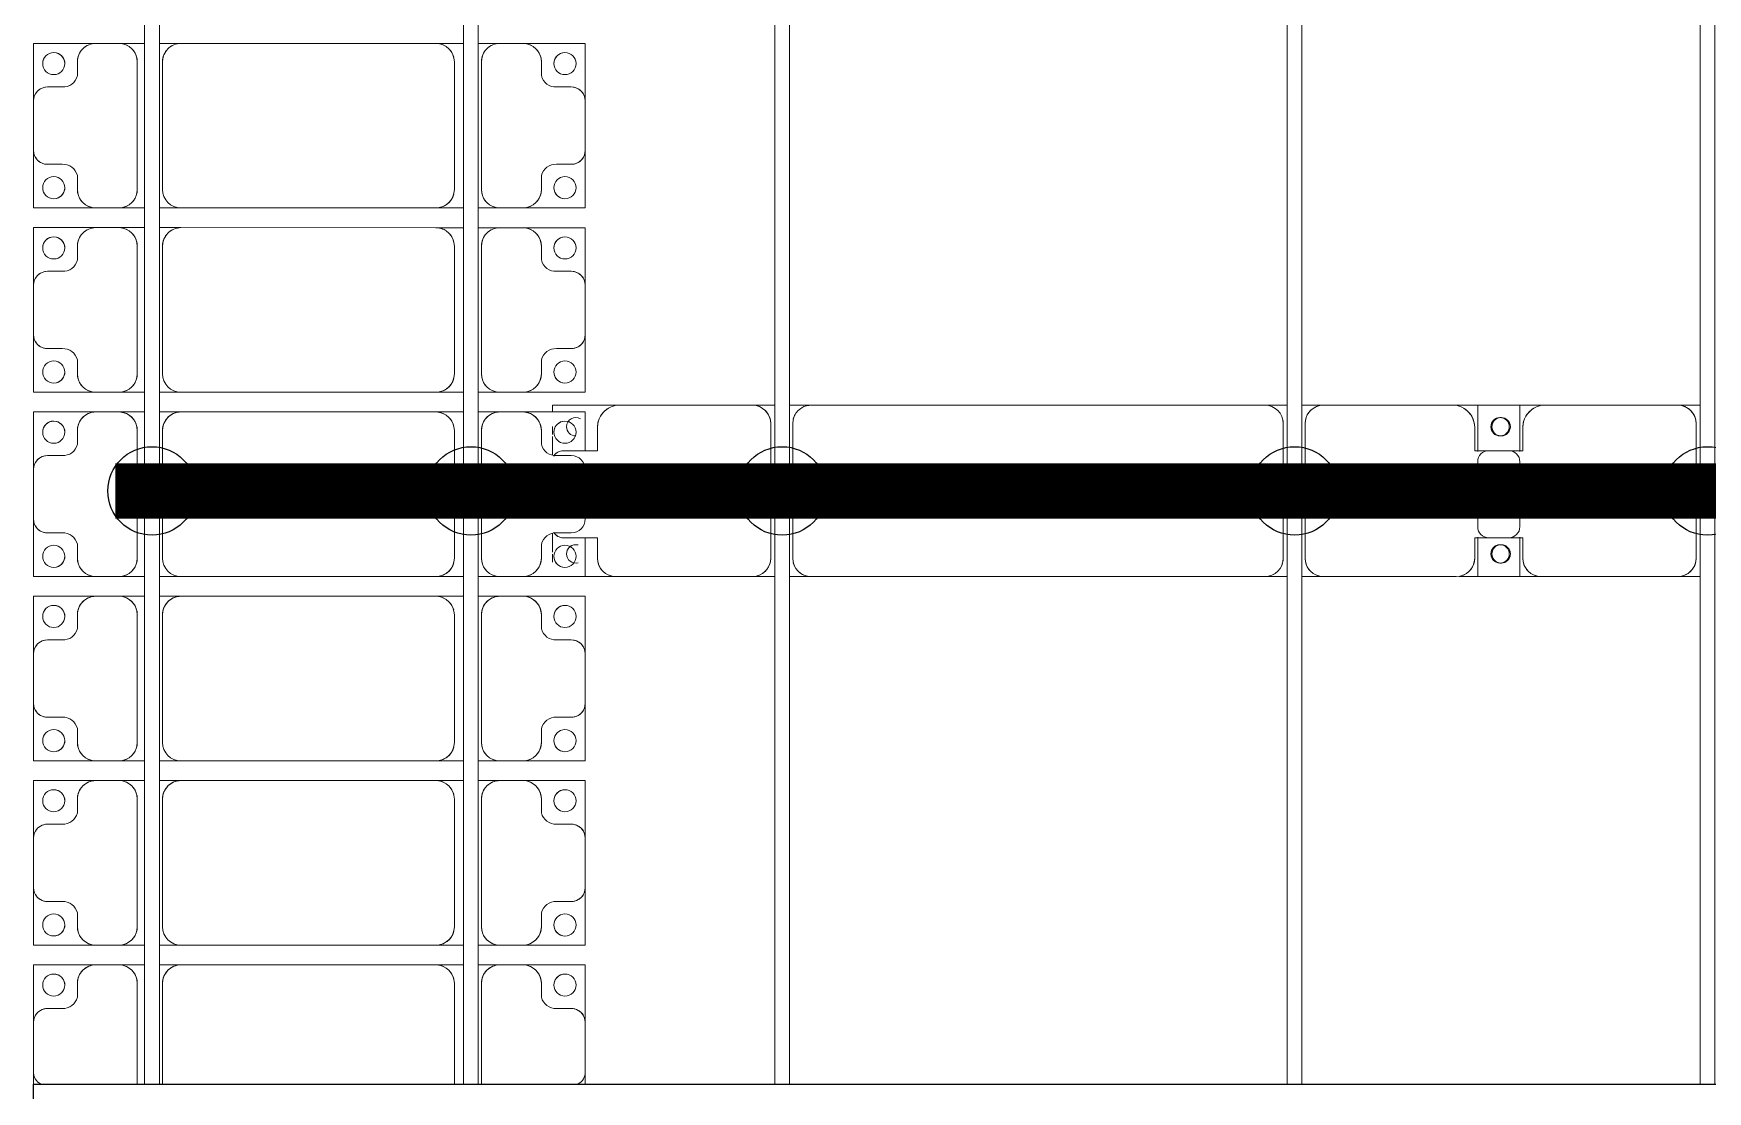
# Model space of a CAD drawing. Header units: millimetres. Extents: x -533732 to -130507, y -117886 to -23954.
# Drawn here: x -526231 to -521690, y -89765 to -86895 of the extents above; entities that cross this region are included whole.
import ezdxf

# ---------------------------------------------------------------- set-up
doc = ezdxf.new("R2010")
doc.units = ezdxf.units.MM
doc.layers.add('A-GENM', color=13, linetype='Continuous', lineweight=9)
doc.layers.add('S-BEAM', color=12, linetype='Continuous', lineweight=9)
doc.layers.add('GC-HOP 40x60 GIA CUONG', color=1, linetype='Continuous')

# ---------------------------------------------------------------- blocks, each defined once
blk = doc.blocks.new('Dầm C52 - Hộp 40x60-19816-BỐ TRÍ KHUNG KẾT CẤU BÈ PIN 06')
at = {"layer": 'S-BEAM', "color": 3, "lineweight": 25}
for p, q in [((-145891.1, -20), (-145891.1, 20)), ((-145891.1, 20), (145891.1, 20))]:
    blk.add_line(p, q, dxfattribs=at)
blk = doc.blocks.new('Dai phao do pin - DẢI PHAO ĐỠ PIN-V134-BỐ TRÍ KHUNG KẾT CẤU BÈ PIN 06')
at = {"layer": 'A-GENM', "color": 7}
for p, q in [((65968.9, 223.4), (66029.7, 223.4)), ((65968.9, 223.4), (66029.7, 223.4)), ((66399.7, 223.4), (66029.7, 223.4)), ((66399.7, 223.4), (66572.2, 223.4)), ((66572.2, 223.4), (66399.7, 223.4)), ((66457.8, 223.4), (66622.7, 223.4)), ((66457.8, 116.2), (66457.8, 223.4)), ((66622.7, 223.4), (66457.8, 223.4)), ((66572.2, 223.4), (66572.2, 116.2)), ((66990.3, 223.4), (66630.3, 223.4)), ((66990.3, 223.4), (67048.9, 223.4)), ((66990.3, 223.4), (67048.9, 223.4)), ((67088.9, 223.4), (67149.7, 223.4)), ((67088.9, 223.4), (67149.7, 223.4)), ((68380.3, 223.4), (67149.7, 223.4)), ((68380.3, 223.4), (68438.9, 223.4)), ((68380.3, 223.4), (68438.9, 223.4)), ((68478.9, 223.4), (68539.7, 223.4)), ((68478.9, 223.4), (68539.7, 223.4)), ((68909.7, 223.4), (68539.7, 223.4)), ((68909.7, 223.4), (69082.2, 223.4)), ((69082.2, 223.4), (68909.7, 223.4)), ((69082.2, 184), (69082.2, 162.5)), ((69082.2, 162.5), (69082.2, 184)), ((65979.7, 173.4), (65979.7, -191.6)), ((66449.7, 118.2), (66449.7, 173.4)), ((66580.3, 173.4), (66580.3, 118.2)), ((67040.3, -191.6), (67040.3, 173.4)), ((67099.7, 173.4), (67099.7, -191.6)), ((68430.3, -191.6), (68430.3, 173.4)), ((68489.7, 173.4), (68489.7, -191.6)), ((68959.7, 118.2), (68959.7, 173.4)), ((69082.2, 156.9), (69082.2, 106.1)), ((69082.2, 106.1), (69082.2, 156.9)), ((66542.2, 118.2), (66449.7, 118.2)), ((66580.3, 118.2), (66487.8, 118.2)), ((69052.2, 118.2), (68959.7, 118.2)), ((66457.8, 88.2), (66457.8, -88.2)), ((66572.2, -88.2), (66572.2, 88.2)), ((66449.7, -181.6), (66449.7, -118.2)), ((66449.7, -118.2), (66542.2, -118.2)), ((66457.8, -241.6), (66457.8, -116.2)), ((66487.8, -118.2), (66580.3, -118.2)), ((66572.2, -116.2), (66572.2, -241.6)), ((66580.3, -118.2), (66580.3, -181.6)), ((68959.7, -181.6), (68959.7, -118.2)), ((68959.7, -118.2), (69052.2, -118.2)), ((69082.2, -106.1), (69082.2, -156.9)), ((69082.2, -156.9), (69082.2, -106.1)), ((69082.2, -162.5), (69082.2, -184)), ((69082.2, -184), (69082.2, -162.5)), ((69082.2, -222.3), (69082.2, -241.6)), ((69082.2, -241.6), (69082.2, -222.3)), ((66029.7, -241.6), (65968.9, -241.6)), ((66029.7, -241.6), (65968.9, -241.6)), ((66029.7, -241.6), (66389.7, -241.6)), ((66572.2, -241.6), (66389.7, -241.6)), ((66389.7, -241.6), (66572.2, -241.6)), ((66640.3, -241.6), (66457.8, -241.6)), ((66457.8, -241.6), (66640.3, -241.6)), ((66640.3, -241.6), (66990.3, -241.6)), ((67048.9, -241.6), (66990.3, -241.6)), ((67048.9, -241.6), (66990.3, -241.6)), ((67149.7, -241.6), (67088.9, -241.6)), ((67149.7, -241.6), (67088.9, -241.6)), ((67149.7, -241.6), (68380.3, -241.6)), ((68438.9, -241.6), (68380.3, -241.6)), ((68438.9, -241.6), (68380.3, -241.6)), ((68539.7, -241.6), (68478.9, -241.6)), ((68539.7, -241.6), (68478.9, -241.6)), ((68539.7, -241.6), (68899.7, -241.6)), ((69082.2, -241.6), (68899.7, -241.6)), ((68899.7, -241.6), (69082.2, -241.6))]:
    blk.add_line(p, q, dxfattribs=at)
for centre, radius, start, end in [((66029.7, 173.4), 50, 90, 180), ((66029.7, 173.4), 50, 107.2851, 180), ((66399.7, 173.4), 50, 0, 90), ((66399.7, 173.4), 50, 0, 75), ((66508.6, 161.8), 25, 0, 180), ((66508.6, 161.8), 25, 0, 165), ((66511.4, 161.8), 25, 360, 180), ((66511.4, 161.8), 25, 90, 180), ((66511.4, 161.8), 25, 15, 75), ((66630.3, 173.4), 50, 90, 180), ((66630.3, 173.4), 50, 105, 180), ((66990.3, 173.4), 50, 0, 90), ((66990.3, 173.4), 50, 0, 75), ((67149.7, 173.4), 50, 90, 180), ((67149.7, 173.4), 50, 150, 180), ((67149.7, 173.4), 50, 90, 120), ((68380.3, 173.4), 50, 0, 90), ((68380.3, 173.4), 50, 15, 90), ((68539.7, 173.4), 50, 90, 180), ((68539.7, 173.4), 50, 105, 180), ((68909.7, 173.4), 50, 0, 90), ((68909.7, 173.4), 50, 0, 75), ((69018.6, 161.8), 25, 360, 105), ((69018.6, 161.8), 25, 0, 105), ((66508.6, 161.8), 25, 180, 360), ((66508.6, 161.8), 25, 195, 255), ((66511.4, 161.8), 25, 180, 360), ((66511.4, 161.8), 25, 180, 255), ((66508.6, 161.8), 25, 285, 360), ((66511.4, 161.8), 25, 285, 345), ((69018.6, 161.8), 25, 255, 360), ((69018.6, 161.8), 25, 270, 360), ((66487.8, 88.2), 30, 90, 180), ((66542.2, 88.2), 30, 0, 90), ((69052.2, 88.2), 30, 30, 90), ((69052.2, 88.2), 30, 30, 60), ((66487.8, -88.2), 30, 180, 270), ((66542.2, -88.2), 30, 270, 0), ((69052.2, -88.2), 30, 270, 330), ((69052.2, -88.2), 30, 300, 330), ((69052.2, -88.2), 30, 300, 315), ((69052.2, -88.2), 30, 300, 315), ((66389.7, -181.6), 60, 270, 360), ((66389.7, -181.6), 60, 300, 0), ((66508.6, -183.2), 25, 0, 180), ((66511.4, -183.2), 25, 0, 180), ((66511.4, -183.2), 25, 60, 180), ((66508.6, -183.2), 25, 0, 150), ((66511.4, -183.2), 25, 15, 30), ((66640.3, -181.6), 60, 180, 270), ((66640.3, -181.6), 60, 180, 240), ((68899.7, -181.6), 60, 270, 360), ((68899.7, -181.6), 60, 300, 0), ((69018.6, -183.2), 25, 0, 90), ((69018.6, -183.2), 25, 0, 90), ((66029.7, -191.6), 50, 180, 270), ((66029.7, -191.6), 50, 180, 252.7173), ((66508.6, -183.2), 25, 180, 0), ((66508.6, -183.2), 25, 195, 0), ((66511.4, -183.2), 25, 180, 0), ((66511.4, -183.2), 25, 180, 270), ((66511.4, -183.2), 25, 285, 345), ((66990.3, -191.6), 50, 270, 360), ((66990.3, -191.6), 50, 285, 360), ((67149.7, -191.6), 50, 180, 270), ((67149.7, -191.6), 50, 180, 210), ((67149.7, -191.6), 50, 225, 255), ((68380.3, -191.6), 50, 270, 360), ((68380.3, -191.6), 50, 330, 345), ((68539.7, -191.6), 50, 180, 270), ((68539.7, -191.6), 50, 180, 255), ((69018.6, -183.2), 25, 240, 360), ((69018.6, -183.2), 25, 240, 360), ((68380.3, -191.6), 50, 270, 300)]:
    blk.add_arc(centre, radius, start, end, dxfattribs=at)
blk = doc.blocks.new('Dầm C52 - Dầm C52-19796-BỐ TRÍ KHUNG KẾT CẤU BÈ PIN 06')
at = {"layer": 'S-BEAM', "color": 1}
for p, q in [((-18613.3, 20), (-12653.3, 20)), ((-12653.3, -20), (-18613.3, -20))]:
    blk.add_line(p, q, dxfattribs=at)
blk = doc.blocks.new('Dai phaodi lai - DẢI PHAO ĐI LẠI-19048-BỐ TRÍ KHUNG KẾT CẤU BÈ PIN 06')
at = {"layer": 'A-GENM', "color": 7}
for p, q in [((54776.8, 748.4), (54933.1, 748.4)), ((54776.8, 579.3), (54776.8, 748.4)), ((54776.8, 748.4), (54776.8, 579.3)), ((54933.1, 748.4), (54776.8, 748.4)), ((55066.9, 748.4), (54933.1, 748.4)), ((55066.9, 748.4), (55223.2, 748.4)), ((55223.2, 748.4), (55066.9, 748.4)), ((55223.2, 748.4), (55223.2, 579.3)), ((55223.2, 579.3), (55223.2, 748.4)), ((55276.8, 748.4), (55433.1, 748.4)), ((55276.8, 579.3), (55276.8, 748.4)), ((55276.8, 748.4), (55276.8, 579.3)), ((55433.1, 748.4), (55277.5, 748.4)), ((55566.9, 748.4), (55433.1, 748.4)), ((55566.9, 748.4), (55723.2, 748.4)), ((55723.2, 748.4), (55566.9, 748.4)), ((55723.2, 748.4), (55723.2, 579.3)), ((55723.2, 579.3), (55723.2, 748.4)), ((55776.8, 748.4), (55881.8, 748.4)), ((55776.8, 579.3), (55776.8, 748.4)), ((55776.8, 748.4), (55776.8, 579.3)), ((55881.8, 748.4), (55776.8, 748.4)), ((56066.9, 748.4), (55933.1, 748.4)), ((56118.2, 748.4), (56223.2, 748.4)), ((56223.2, 748.4), (56118.2, 748.4)), ((56223.2, 748.4), (56223.2, 579.3)), ((56223.2, 579.3), (56223.2, 748.4)), ((56276.8, 748.4), (56433.1, 748.4)), ((56276.8, 579.3), (56276.8, 748.4)), ((56276.8, 748.4), (56276.8, 579.3)), ((56433.1, 748.4), (56276.8, 748.4)), ((56566.9, 748.4), (56433.1, 748.4)), ((56566.9, 748.4), (56723.2, 748.4)), ((56723.2, 748.4), (56566.9, 748.4)), ((56723.2, 748.4), (56723.2, 579.3)), ((56723.2, 579.3), (56723.2, 748.4)), ((56776.8, 748.4), (56933.1, 748.4)), ((56776.8, 579.3), (56776.8, 748.4)), ((56776.8, 748.4), (56776.8, 579.3)), ((56933.1, 748.4), (56776.8, 748.4)), ((57066.9, 748.4), (56933.1, 748.4)), ((57066.9, 748.4), (57223.2, 748.4)), ((57223.2, 748.4), (57066.9, 748.4)), ((57223.2, 748.4), (57223.2, 579.3)), ((57223.2, 579.3), (57223.2, 748.4)), ((57276.8, 748.4), (57433.1, 748.4)), ((57276.8, 579.3), (57276.8, 748.4)), ((57276.8, 748.4), (57276.8, 579.3)), ((57433.1, 748.4), (57276.8, 748.4)), ((57566.9, 748.4), (57433.1, 748.4)), ((57566.9, 748.4), (57600, 748.4)), ((57600, 748.4), (57566.9, 748.4)), ((54895.1, 710.4), (54895.1, 670.7)), ((55104.9, 670.7), (55104.9, 710.4)), ((55395.1, 710.4), (55395.1, 670.7)), ((55604.9, 670.7), (55604.9, 710.4)), ((55895.1, 710.4), (55895.1, 670.7)), ((56104.9, 670.7), (56104.9, 710.4)), ((56395.1, 710.4), (56395.1, 670.7)), ((56604.9, 670.7), (56604.9, 710.4)), ((56895.1, 710.4), (56895.1, 670.7)), ((57104.9, 670.7), (57104.9, 710.4)), ((57395.1, 710.4), (57395.1, 670.7)), ((54864.3, 629.3), (54826.8, 629.3)), ((55173.2, 629.3), (55135.7, 629.3)), ((55364.3, 629.3), (55326.8, 629.3)), ((55673.2, 629.3), (55635.7, 629.3)), ((55864.3, 629.3), (55826.8, 629.3)), ((56173.2, 629.3), (56135.7, 629.3)), ((56364.3, 629.3), (56326.8, 629.3)), ((56673.2, 629.3), (56635.7, 629.3)), ((56864.3, 629.3), (56826.8, 629.3)), ((57173.2, 629.3), (57135.7, 629.3)), ((57364.3, 629.3), (57326.8, 629.3)), ((54776.8, 579.3), (54776.8, 516.7)), ((55223.2, 516.7), (55223.2, 579.3)), ((55276.8, 579.3), (55276.8, 516.7)), ((55723.2, 516.7), (55723.2, 579.3)), ((55776.8, 579.3), (55776.8, 516.7)), ((56223.2, 516.7), (56223.2, 579.3)), ((56276.8, 579.3), (56276.8, 516.7)), ((56723.2, 516.7), (56723.2, 579.3)), ((56776.8, 579.3), (56776.8, 516.7)), ((57223.2, 516.7), (57223.2, 579.3)), ((57276.8, 579.3), (57276.8, 516.7)), ((54776.8, 458.1), (54776.8, 516.7)), ((54776.8, 458.1), (54776.8, 516.7)), ((55223.2, 516.7), (55223.2, 458.1)), ((55223.2, 516.7), (55223.2, 458.1)), ((55276.8, 458.1), (55276.8, 516.7)), ((55276.8, 458.1), (55276.8, 516.7)), ((55723.2, 516.7), (55723.2, 458.1)), ((55723.2, 516.7), (55723.2, 458.1)), ((55776.8, 458.1), (55776.8, 516.7)), ((55776.8, 458.1), (55776.8, 516.7)), ((56223.2, 516.7), (56223.2, 458.1)), ((56223.2, 516.7), (56223.2, 458.1)), ((56276.8, 458.1), (56276.8, 516.7)), ((56276.8, 458.1), (56276.8, 516.7)), ((56723.2, 516.7), (56723.2, 458.1)), ((56723.2, 516.7), (56723.2, 458.1)), ((56776.8, 458.1), (56776.8, 516.7)), ((56776.8, 458.1), (56776.8, 516.7)), ((57223.2, 516.7), (57223.2, 458.1)), ((57223.2, 516.7), (57223.2, 458.1)), ((57276.8, 458.1), (57276.8, 516.7)), ((57276.8, 458.1), (57276.8, 516.7)), ((54826.8, 466.7), (55173.2, 466.7)), ((55326.8, 466.7), (55673.2, 466.7)), ((55826.8, 466.7), (56173.2, 466.7)), ((56326.8, 466.7), (56673.2, 466.7)), ((56826.8, 466.7), (57173.2, 466.7)), ((57326.8, 466.7), (57600, 466.7)), ((54776.8, 343.3), (54776.8, 418.1)), ((54776.8, 343.3), (54776.8, 418.1)), ((55223.2, 418.1), (55223.2, 343.3)), ((55223.2, 418.1), (55223.2, 343.3)), ((55276.8, 343.3), (55276.8, 418.1)), ((55276.8, 343.3), (55276.8, 418.1)), ((55723.2, 418.1), (55723.2, 343.3)), ((55723.2, 418.1), (55723.2, 343.3)), ((55776.8, 343.3), (55776.8, 418.1)), ((55776.8, 343.3), (55776.8, 418.1)), ((56223.2, 418.1), (56223.2, 343.3)), ((56223.2, 418.1), (56223.2, 343.3)), ((56276.8, 343.3), (56276.8, 418.1)), ((56276.8, 343.3), (56276.8, 418.1)), ((56723.2, 418.1), (56723.2, 343.3)), ((56723.2, 418.1), (56723.2, 343.3)), ((56776.8, 343.3), (56776.8, 418.1)), ((56776.8, 343.3), (56776.8, 418.1)), ((57223.2, 418.1), (57223.2, 343.3)), ((57223.2, 418.1), (57223.2, 343.3)), ((57276.8, 343.3), (57276.8, 418.1)), ((57276.8, 343.3), (57276.8, 418.1)), ((55173.2, 393.3), (54826.8, 393.3)), ((55673.2, 393.3), (55326.8, 393.3)), ((56173.2, 393.3), (55826.8, 393.3)), ((56673.2, 393.3), (56326.8, 393.3)), ((57173.2, 393.3), (56826.8, 393.3)), ((57600, 393.3), (57326.8, 393.3)), ((54776.8, 343.3), (54776.8, -348.3)), ((55223.2, -348.3), (55223.2, 343.3)), ((55276.8, 343.3), (55276.8, -348.3)), ((55723.2, -348.3), (55723.2, 343.3)), ((55776.8, 343.3), (55776.8, -348.3)), ((56223.2, -348.3), (56223.2, 343.3)), ((56276.8, 343.3), (56276.8, -348.3)), ((56723.2, -348.3), (56723.2, 343.3)), ((56776.8, 343.3), (56776.8, -348.3)), ((57223.2, -348.3), (57223.2, 343.3)), ((57276.8, 343.3), (57276.8, -348.3)), ((54776.8, -406.9), (54776.8, -348.3)), ((54776.8, -406.9), (54776.8, -348.3)), ((55223.2, -348.3), (55223.2, -406.9)), ((55223.2, -348.3), (55223.2, -406.9)), ((55276.8, -406.9), (55276.8, -348.3)), ((55276.8, -406.9), (55276.8, -348.3)), ((55723.2, -348.3), (55723.2, -406.9)), ((55723.2, -348.3), (55723.2, -406.9)), ((55776.8, -406.9), (55776.8, -348.3)), ((55776.8, -406.9), (55776.8, -348.3)), ((56223.2, -348.3), (56223.2, -406.9)), ((56223.2, -348.3), (56223.2, -406.9)), ((56276.8, -406.9), (56276.8, -348.3)), ((56276.8, -406.9), (56276.8, -348.3)), ((56723.2, -348.3), (56723.2, -406.9)), ((56723.2, -348.3), (56723.2, -406.9)), ((56776.8, -406.9), (56776.8, -348.3)), ((56776.8, -406.9), (56776.8, -348.3)), ((57223.2, -348.3), (57223.2, -406.9)), ((57223.2, -348.3), (57223.2, -406.9)), ((57276.8, -406.9), (57276.8, -348.3)), ((57276.8, -406.9), (57276.8, -348.3)), ((54826.8, -398.3), (55173.2, -398.3)), ((55326.8, -398.3), (55673.2, -398.3)), ((55826.8, -398.3), (56173.2, -398.3)), ((56326.8, -398.3), (56673.2, -398.3)), ((56826.8, -398.3), (57173.2, -398.3)), ((57326.8, -398.3), (57600, -398.3)), ((54776.8, -516.7), (54776.8, -446.9)), ((54776.8, -516.7), (54776.8, -446.9)), ((55223.2, -446.9), (55223.2, -516.7)), ((55223.2, -446.9), (55223.2, -516.7)), ((55276.8, -516.7), (55276.8, -446.9)), ((55276.8, -516.7), (55276.8, -446.9)), ((55723.2, -446.9), (55723.2, -516.7)), ((55723.2, -446.9), (55723.2, -516.7)), ((55776.8, -516.7), (55776.8, -446.9)), ((55776.8, -516.7), (55776.8, -446.9)), ((56223.2, -446.9), (56223.2, -516.7)), ((56223.2, -446.9), (56223.2, -516.7)), ((56276.8, -516.7), (56276.8, -446.9)), ((56276.8, -516.7), (56276.8, -446.9)), ((56723.2, -446.9), (56723.2, -516.7)), ((56723.2, -446.9), (56723.2, -516.7)), ((56776.8, -516.7), (56776.8, -446.9)), ((56776.8, -516.7), (56776.8, -446.9)), ((57223.2, -446.9), (57223.2, -516.7)), ((57223.2, -446.9), (57223.2, -516.7)), ((57276.8, -516.7), (57276.8, -446.9)), ((57276.8, -516.7), (57276.8, -446.9)), ((55173.2, -466.7), (54826.8, -466.7)), ((55673.2, -466.7), (55326.8, -466.7)), ((56173.2, -466.7), (55826.8, -466.7)), ((56673.2, -466.7), (56326.8, -466.7)), ((57173.2, -466.7), (56826.8, -466.7)), ((57600, -466.7), (57326.8, -466.7)), ((54776.8, -516.7), (54776.8, -579.3)), ((55223.2, -579.3), (55223.2, -516.7)), ((55276.8, -516.7), (55276.8, -579.3)), ((55723.2, -579.3), (55723.2, -516.7)), ((55776.8, -516.7), (55776.8, -579.3)), ((56223.2, -579.3), (56223.2, -516.7)), ((56276.8, -516.7), (56276.8, -579.3)), ((56723.2, -579.3), (56723.2, -516.7)), ((56776.8, -516.7), (56776.8, -579.3)), ((57223.2, -579.3), (57223.2, -516.7)), ((57276.8, -516.7), (57276.8, -579.3)), ((54776.8, -748.4), (54776.8, -579.3)), ((54776.8, -579.3), (54776.8, -748.4)), ((55223.2, -579.3), (55223.2, -748.4)), ((55223.2, -748.4), (55223.2, -579.3)), ((55276.8, -748.4), (55276.8, -579.3)), ((55276.8, -579.3), (55276.8, -748.4)), ((55723.2, -579.3), (55723.2, -748.4)), ((55723.2, -748.4), (55723.2, -579.3)), ((55776.8, -748.4), (55776.8, -579.3)), ((55776.8, -579.3), (55776.8, -748.4)), ((56223.2, -579.3), (56223.2, -748.4)), ((56223.2, -748.4), (56223.2, -579.3)), ((56276.8, -748.4), (56276.8, -579.3)), ((56276.8, -579.3), (56276.8, -748.4)), ((56723.2, -579.3), (56723.2, -748.4)), ((56723.2, -748.4), (56723.2, -579.3)), ((56776.8, -748.4), (56776.8, -579.3)), ((56776.8, -579.3), (56776.8, -748.4)), ((57223.2, -579.3), (57223.2, -748.4)), ((57223.2, -748.4), (57223.2, -579.3)), ((57276.8, -748.4), (57276.8, -579.3)), ((57276.8, -579.3), (57276.8, -748.4)), ((54826.8, -629.3), (54864.3, -629.3)), ((55135.7, -629.3), (55173.2, -629.3)), ((55326.8, -629.3), (55364.3, -629.3)), ((55635.7, -629.3), (55673.2, -629.3)), ((55826.8, -629.3), (55864.3, -629.3)), ((56135.7, -629.3), (56173.2, -629.3)), ((56326.8, -629.3), (56364.3, -629.3)), ((56635.7, -629.3), (56673.2, -629.3)), ((56826.8, -629.3), (56864.3, -629.3)), ((57135.7, -629.3), (57173.2, -629.3)), ((57326.8, -629.3), (57364.3, -629.3)), ((54895.1, -670.7), (54895.1, -710.4)), ((55104.9, -710.4), (55104.9, -670.7)), ((55395.1, -670.7), (55395.1, -710.4)), ((55604.9, -710.4), (55604.9, -670.7)), ((55895.1, -670.7), (55895.1, -710.4)), ((56104.9, -710.4), (56104.9, -670.7)), ((56395.1, -670.7), (56395.1, -710.4)), ((56604.9, -710.4), (56604.9, -670.7)), ((56895.1, -670.7), (56895.1, -710.4)), ((57104.9, -710.4), (57104.9, -670.7)), ((57395.1, -670.7), (57395.1, -710.4)), ((54933.1, -748.4), (54776.8, -748.4)), ((54776.8, -748.4), (54933.1, -748.4)), ((54933.1, -748.4), (55066.9, -748.4)), ((55223.2, -748.4), (55066.9, -748.4)), ((55066.9, -748.4), (55223.2, -748.4)), ((55433.1, -748.4), (55276.8, -748.4)), ((55277.5, -748.4), (55433.1, -748.4)), ((55433.1, -748.4), (55566.9, -748.4)), ((55723.2, -748.4), (55566.9, -748.4)), ((55566.9, -748.4), (55723.2, -748.4)), ((55933.1, -748.4), (55776.8, -748.4)), ((55776.8, -748.4), (55933.1, -748.4)), ((55933.1, -748.4), (56066.9, -748.4)), ((56223.2, -748.4), (56066.9, -748.4)), ((56066.9, -748.4), (56223.2, -748.4)), ((56433.1, -748.4), (56276.8, -748.4)), ((56276.8, -748.4), (56433.1, -748.4)), ((56433.1, -748.4), (56566.9, -748.4)), ((56723.2, -748.4), (56566.9, -748.4)), ((56566.9, -748.4), (56723.2, -748.4)), ((56933.1, -748.4), (56776.8, -748.4)), ((56776.8, -748.4), (56933.1, -748.4)), ((56933.1, -748.4), (57066.9, -748.4)), ((57223.2, -748.4), (57066.9, -748.4)), ((57066.9, -748.4), (57223.2, -748.4)), ((57433.1, -748.4), (57276.8, -748.4)), ((57276.8, -748.4), (57433.1, -748.4)), ((57433.1, -748.4), (57566.9, -748.4)), ((57600, -748.4), (57566.9, -748.4)), ((57566.9, -748.4), (57600, -748.4))]:
    blk.add_line(p, q, dxfattribs=at)
for centre, radius, start, end in [((54933.1, 710.4), 38, 90, 180), ((54933.1, 710.4), 38, 90, 180), ((54933.1, 710.4), 38, 120, 180), ((54933.1, 710.4), 38, 120, 180), ((54933.1, 710.4), 38, 90, 105), ((54933.1, 710.4), 38, 90, 105), ((55066.9, 710.4), 38, 0, 90), ((55066.9, 710.4), 38, 75, 90), ((55066.9, 710.4), 38, 0, 90), ((55066.9, 710.4), 38, 75, 90), ((55066.9, 710.4), 38, 0, 60), ((55066.9, 710.4), 38, 0, 60), ((55433.1, 710.4), 38, 90, 180), ((55433.1, 710.4), 38, 90, 180), ((55433.1, 710.4), 38, 120, 180), ((55433.1, 710.4), 38, 120, 180), ((55433.1, 710.4), 38, 90, 105), ((55433.1, 710.4), 38, 90, 105), ((55566.9, 710.4), 38, 0, 90), ((55566.9, 710.4), 38, 75, 90), ((55566.9, 710.4), 38, 0, 90), ((55566.9, 710.4), 38, 75, 90), ((55566.9, 710.4), 38, 0, 60), ((55566.9, 710.4), 38, 0, 60), ((55933.1, 710.4), 38, 90, 180), ((56066.9, 710.4), 38, 360, 90), ((56433.1, 710.4), 38, 90, 180), ((56433.1, 710.4), 38, 90, 180), ((56433.1, 710.4), 38, 120, 180), ((56433.1, 710.4), 38, 120, 180), ((56433.1, 710.4), 38, 90, 105), ((56433.1, 710.4), 38, 90, 105), ((56566.9, 710.4), 38, 360, 90), ((56566.9, 710.4), 38, 75, 90), ((56566.9, 710.4), 38, 360, 90), ((56566.9, 710.4), 38, 75, 90), ((56566.9, 710.4), 38, 360, 60), ((56566.9, 710.4), 38, 360, 60), ((56933.1, 710.4), 38, 90, 180), ((56933.1, 710.4), 38, 90, 180), ((56933.1, 710.4), 38, 120, 180), ((56933.1, 710.4), 38, 120, 180), ((56933.1, 710.4), 38, 90, 105), ((56933.1, 710.4), 38, 90, 105), ((57066.9, 710.4), 38, 360, 90), ((57066.9, 710.4), 38, 75, 90), ((57066.9, 710.4), 38, 360, 90), ((57066.9, 710.4), 38, 75, 90), ((57066.9, 710.4), 38, 360, 60), ((57066.9, 710.4), 38, 360, 60), ((57433.1, 710.4), 38, 90, 180), ((57433.1, 710.4), 38, 90, 180), ((57433.1, 710.4), 38, 120, 180), ((57433.1, 710.4), 38, 120, 180), ((57433.1, 710.4), 38, 90, 105), ((57433.1, 710.4), 38, 90, 105), ((57566.9, 710.4), 38, 30, 90), ((57566.9, 710.4), 38, 75, 90), ((57566.9, 710.4), 38, 30, 90), ((57566.9, 710.4), 38, 75, 90), ((57566.9, 710.4), 38, 30, 60), ((57566.9, 710.4), 38, 30, 60), ((54831.6, 693.3), 30, 90, 270), ((54831.6, 693.3), 30, 90, 180), ((54831.6, 693.3), 30, 195, 270), ((54831.6, 693.3), 30, 270, 90), ((54831.6, 693.3), 30, 270, 90), ((55168.4, 693.3), 30, 90, 270), ((55168.4, 693.3), 30, 90, 270), ((55168.4, 693.3), 30, 270, 90), ((55168.4, 693.3), 30, 360, 90), ((55168.4, 693.3), 30, 270, 345), ((55331.6, 693.3), 30, 90, 270), ((55331.6, 693.3), 30, 90, 180), ((55331.6, 693.3), 30, 195, 270), ((55331.6, 693.3), 30, 270, 90), ((55331.6, 693.3), 30, 270, 90), ((55668.4, 693.3), 30, 90, 270), ((55668.4, 693.3), 30, 90, 270), ((55668.4, 693.3), 30, 270, 90), ((55668.4, 693.3), 30, 360, 90), ((55668.4, 693.3), 30, 270, 345), ((55831.6, 693.3), 30, 90, 270), ((55831.6, 693.3), 30, 90, 180), ((55831.6, 693.3), 30, 195, 270), ((55831.6, 693.3), 30, 270, 90), ((55831.6, 693.3), 30, 270, 90), ((56168.4, 693.3), 30, 90, 270), ((56168.4, 693.3), 30, 90, 270), ((56168.4, 693.3), 30, 270, 90), ((56168.4, 693.3), 30, 0, 90), ((56168.4, 693.3), 30, 270, 345), ((56331.6, 693.3), 30, 90, 270), ((56331.6, 693.3), 30, 90, 180), ((56331.6, 693.3), 30, 195, 270), ((56331.6, 693.3), 30, 270, 90), ((56331.6, 693.3), 30, 270, 90), ((56668.4, 693.3), 30, 90, 270), ((56668.4, 693.3), 30, 90, 270), ((56668.4, 693.3), 30, 270, 90), ((56668.4, 693.3), 30, 360, 90), ((56668.4, 693.3), 30, 270, 345), ((56831.6, 693.3), 30, 90, 270), ((56831.6, 693.3), 30, 90, 180), ((56831.6, 693.3), 30, 195, 270), ((56831.6, 693.3), 30, 270, 90), ((56831.6, 693.3), 30, 270, 90), ((57168.4, 693.3), 30, 90, 270), ((57168.4, 693.3), 30, 90, 270), ((57168.4, 693.3), 30, 270, 90), ((57168.4, 693.3), 30, 0, 90), ((57168.4, 693.3), 30, 270, 345), ((57331.6, 693.3), 30, 90, 270), ((57331.6, 693.3), 30, 90, 180), ((57331.6, 693.3), 30, 195, 270), ((57331.6, 693.3), 30, 270, 90), ((57331.6, 693.3), 30, 270, 90), ((54855.2, 668.2), 40, 283.1885, 3.5081), ((55144.8, 668.2), 40, 176.4919, 256.8115), ((55355.2, 668.2), 40, 283.1885, 3.5081), ((55644.8, 668.2), 40, 176.4919, 256.8115), ((55855.2, 668.2), 40, 283.1885, 3.5081), ((56144.8, 668.2), 40, 176.4919, 256.8115), ((56355.2, 668.2), 40, 283.1885, 3.5081), ((56644.8, 668.2), 40, 176.4919, 256.8115), ((56855.2, 668.2), 40, 283.1885, 3.5081), ((57144.8, 668.2), 40, 176.4919, 256.8115), ((57355.2, 668.2), 40, 283.1885, 3.5081), ((54826.8, 579.3), 50, 90, 180), ((54826.8, 579.3), 50, 90, 165), ((55173.2, 579.3), 50, 360, 90), ((55173.2, 579.3), 50, 15, 90), ((55326.8, 579.3), 50, 90, 180), ((55326.8, 579.3), 50, 90, 165), ((55673.2, 579.3), 50, 0, 90), ((55673.2, 579.3), 50, 15, 90), ((55826.8, 579.3), 50, 90, 180), ((55826.8, 579.3), 50, 90, 165), ((56173.2, 579.3), 50, 0, 90), ((56173.2, 579.3), 50, 15, 90), ((56326.8, 579.3), 50, 90, 180), ((56326.8, 579.3), 50, 90, 165), ((56673.2, 579.3), 50, 360, 90), ((56673.2, 579.3), 50, 15, 90), ((56826.8, 579.3), 50, 90, 180), ((56826.8, 579.3), 50, 90, 165), ((57173.2, 579.3), 50, 0, 90), ((57173.2, 579.3), 50, 15, 90), ((57326.8, 579.3), 50, 90, 180), ((57326.8, 579.3), 50, 90, 165), ((54826.8, 516.7), 50, 180, 270), ((54826.8, 516.7), 50, 195, 270), ((55173.2, 516.7), 50, 270, 360), ((55173.2, 516.7), 50, 270, 345), ((55326.8, 516.7), 50, 180, 270), ((55326.8, 516.7), 50, 195, 270), ((55673.2, 516.7), 50, 270, 0), ((55673.2, 516.7), 50, 270, 345), ((55826.8, 516.7), 50, 180, 270), ((55826.8, 516.7), 50, 195, 270), ((56173.2, 516.7), 50, 270, 0), ((56173.2, 516.7), 50, 270, 345), ((56326.8, 516.7), 50, 180, 270), ((56326.8, 516.7), 50, 195, 270), ((56673.2, 516.7), 50, 270, 0), ((56673.2, 516.7), 50, 270, 345), ((56826.8, 516.7), 50, 180, 270), ((56826.8, 516.7), 50, 195, 270), ((57173.2, 516.7), 50, 270, 0), ((57173.2, 516.7), 50, 270, 345), ((57326.8, 516.7), 50, 180, 270), ((57326.8, 516.7), 50, 195, 270), ((54826.8, 343.3), 50, 90, 180), ((54826.8, 343.3), 50, 150, 180), ((54826.8, 343.3), 50, 105, 135), ((55173.2, 343.3), 50, 0, 90), ((55173.2, 343.3), 50, 360, 75), ((55326.8, 343.3), 50, 90, 180), ((55326.8, 343.3), 50, 150, 165), ((55326.8, 343.3), 50, 105, 135), ((55673.2, 343.3), 50, 360, 90), ((55673.2, 343.3), 50, 360, 75), ((55826.8, 343.3), 50, 90, 180), ((55826.8, 343.3), 50, 150, 180), ((55826.8, 343.3), 50, 105, 135), ((56173.2, 343.3), 50, 0, 90), ((56173.2, 343.3), 50, 360, 75), ((56326.8, 343.3), 50, 90, 180), ((56326.8, 343.3), 50, 150, 180), ((56326.8, 343.3), 50, 105, 135), ((56673.2, 343.3), 50, 360, 90), ((56673.2, 343.3), 50, 360, 75), ((56826.8, 343.3), 50, 90, 180), ((56826.8, 343.3), 50, 150, 180), ((56826.8, 343.3), 50, 105, 135), ((57173.2, 343.3), 50, 360, 90), ((57173.2, 343.3), 50, 360, 75), ((57326.8, 343.3), 50, 90, 180), ((57326.8, 343.3), 50, 150, 180), ((57326.8, 343.3), 50, 105, 135), ((54826.8, -348.3), 50, 180, 270), ((54826.8, -348.3), 50, 195, 270), ((55173.2, -348.3), 50, 270, 0), ((55173.2, -348.3), 50, 270, 0), ((55326.8, -348.3), 50, 180, 270), ((55326.8, -348.3), 50, 195, 270), ((55673.2, -348.3), 50, 270, 0), ((55673.2, -348.3), 50, 270, 0), ((55826.8, -348.3), 50, 180, 270), ((55826.8, -348.3), 50, 195, 270), ((56173.2, -348.3), 50, 270, 0), ((56173.2, -348.3), 50, 270, 0), ((56326.8, -348.3), 50, 180, 270), ((56326.8, -348.3), 50, 195, 270), ((56673.2, -348.3), 50, 270, 0), ((56673.2, -348.3), 50, 270, 0), ((56826.8, -348.3), 50, 180, 270), ((56826.8, -348.3), 50, 195, 270), ((57173.2, -348.3), 50, 270, 0), ((57173.2, -348.3), 50, 270, 0), ((57326.8, -348.3), 50, 180, 270), ((57326.8, -348.3), 50, 195, 270), ((54826.8, -516.7), 50, 90, 180), ((54826.8, -516.7), 50, 90, 165), ((55173.2, -516.7), 50, 360, 90), ((55173.2, -516.7), 50, 15, 90), ((55326.8, -516.7), 50, 90, 180), ((55326.8, -516.7), 50, 90, 165), ((55673.2, -516.7), 50, 0, 90), ((55673.2, -516.7), 50, 15, 90), ((55826.8, -516.7), 50, 90, 180), ((55826.8, -516.7), 50, 90, 165), ((56173.2, -516.7), 50, 0, 90), ((56173.2, -516.7), 50, 15, 90), ((56326.8, -516.7), 50, 90, 180), ((56326.8, -516.7), 50, 90, 165), ((56673.2, -516.7), 50, 0, 90), ((56673.2, -516.7), 50, 15, 90), ((56826.8, -516.7), 50, 90, 180), ((56826.8, -516.7), 50, 90, 165), ((57173.2, -516.7), 50, 0, 90), ((57173.2, -516.7), 50, 15, 90), ((57326.8, -516.7), 50, 90, 180), ((57326.8, -516.7), 50, 90, 165), ((54826.8, -579.3), 50, 180, 270), ((55173.2, -579.3), 50, 270, 360), ((55326.8, -579.3), 50, 180, 270), ((55673.2, -579.3), 50, 270, 0), ((55826.8, -579.3), 50, 180, 270), ((56173.2, -579.3), 50, 270, 0), ((56326.8, -579.3), 50, 180, 270), ((56673.2, -579.3), 50, 270, 0), ((56826.8, -579.3), 50, 180, 270), ((57173.2, -579.3), 50, 270, 0), ((57326.8, -579.3), 50, 180, 270), ((54826.8, -579.3), 50, 195, 270), ((54855.2, -668.2), 40, 356.4919, 76.8115), ((55144.8, -668.2), 40, 103.1885, 183.5081), ((55173.2, -579.3), 50, 270, 345), ((55326.8, -579.3), 50, 195, 270), ((55355.2, -668.2), 40, 356.4919, 76.8115), ((55644.8, -668.2), 40, 103.1885, 183.5081), ((55673.2, -579.3), 50, 270, 345), ((55826.8, -579.3), 50, 195, 270), ((55855.2, -668.2), 40, 356.4919, 76.8115), ((56144.8, -668.2), 40, 103.1885, 183.5081), ((56173.2, -579.3), 50, 270, 345), ((56326.8, -579.3), 50, 195, 270), ((56355.2, -668.2), 40, 356.4919, 76.8115), ((56644.8, -668.2), 40, 103.1885, 183.5081), ((56673.2, -579.3), 50, 270, 345), ((56826.8, -579.3), 50, 195, 270), ((56855.2, -668.2), 40, 356.4919, 76.8115), ((57144.8, -668.2), 40, 103.1885, 183.5081), ((57173.2, -579.3), 50, 270, 345), ((57326.8, -579.3), 50, 195, 270), ((57355.2, -668.2), 40, 356.4919, 76.8115), ((54831.6, -693.3), 30, 90, 270), ((54831.6, -693.3), 30, 90, 165), ((54831.6, -693.3), 30, 270, 90), ((54831.6, -693.3), 30, 270, 90), ((55168.4, -693.3), 30, 90, 270), ((55168.4, -693.3), 30, 90, 270), ((55168.4, -693.3), 30, 270, 90), ((55168.4, -693.3), 30, 15, 90), ((55331.6, -693.3), 30, 90, 270), ((55331.6, -693.3), 30, 90, 165), ((55331.6, -693.3), 30, 270, 90), ((55331.6, -693.3), 30, 270, 90), ((55668.4, -693.3), 30, 90, 270), ((55668.4, -693.3), 30, 90, 270), ((55668.4, -693.3), 30, 270, 90), ((55668.4, -693.3), 30, 15, 90), ((55831.6, -693.3), 30, 90, 270), ((55831.6, -693.3), 30, 90, 165), ((55831.6, -693.3), 30, 270, 90), ((55831.6, -693.3), 30, 270, 90), ((56168.4, -693.3), 30, 90, 270), ((56168.4, -693.3), 30, 90, 270), ((56168.4, -693.3), 30, 270, 90), ((56168.4, -693.3), 30, 15, 90), ((56331.6, -693.3), 30, 90, 270), ((56331.6, -693.3), 30, 90, 165), ((56331.6, -693.3), 30, 270, 90), ((56331.6, -693.3), 30, 270, 90), ((56668.4, -693.3), 30, 90, 270), ((56668.4, -693.3), 30, 90, 270), ((56668.4, -693.3), 30, 270, 90), ((56668.4, -693.3), 30, 15, 90), ((56831.6, -693.3), 30, 90, 270), ((56831.6, -693.3), 30, 90, 165), ((56831.6, -693.3), 30, 270, 90), ((56831.6, -693.3), 30, 270, 90), ((57168.4, -693.3), 30, 90, 270), ((57168.4, -693.3), 30, 90, 270), ((57168.4, -693.3), 30, 270, 90), ((57168.4, -693.3), 30, 15, 90), ((57331.6, -693.3), 30, 90, 270), ((57331.6, -693.3), 30, 90, 165), ((57331.6, -693.3), 30, 270, 90), ((57331.6, -693.3), 30, 270, 90), ((54831.6, -693.3), 30, 180, 270), ((54933.1, -710.4), 38, 180, 270), ((54933.1, -710.4), 38, 180, 240), ((54933.1, -710.4), 38, 180, 270), ((54933.1, -710.4), 38, 180, 240), ((55066.9, -710.4), 38, 270, 360), ((55066.9, -710.4), 38, 270, 360), ((55066.9, -710.4), 38, 300, 360), ((55066.9, -710.4), 38, 300, 360), ((55168.4, -693.3), 30, 270, 0), ((55331.6, -693.3), 30, 180, 270), ((55433.1, -710.4), 38, 180, 270), ((55433.1, -710.4), 38, 180, 240), ((55433.1, -710.4), 38, 180, 270), ((55433.1, -710.4), 38, 180, 240), ((55566.9, -710.4), 38, 270, 360), ((55566.9, -710.4), 38, 270, 360), ((55566.9, -710.4), 38, 300, 360), ((55566.9, -710.4), 38, 300, 360), ((55668.4, -693.3), 30, 270, 360), ((55831.6, -693.3), 30, 180, 270), ((55933.1, -710.4), 38, 180, 270), ((55933.1, -710.4), 38, 180, 240), ((55933.1, -710.4), 38, 180, 270), ((55933.1, -710.4), 38, 180, 240), ((56066.9, -710.4), 38, 270, 360), ((56066.9, -710.4), 38, 270, 360), ((56066.9, -710.4), 38, 300, 360), ((56066.9, -710.4), 38, 300, 360), ((56168.4, -693.3), 30, 270, 360), ((56331.6, -693.3), 30, 180, 270), ((56433.1, -710.4), 38, 180, 270), ((56433.1, -710.4), 38, 180, 240), ((56433.1, -710.4), 38, 180, 270), ((56433.1, -710.4), 38, 180, 240), ((56566.9, -710.4), 38, 270, 360), ((56566.9, -710.4), 38, 270, 360), ((56566.9, -710.4), 38, 300, 360), ((56566.9, -710.4), 38, 300, 360), ((56668.4, -693.3), 30, 270, 360), ((56831.6, -693.3), 30, 180, 270), ((56933.1, -710.4), 38, 180, 270), ((56933.1, -710.4), 38, 180, 240), ((56933.1, -710.4), 38, 180, 270), ((56933.1, -710.4), 38, 180, 240), ((57066.9, -710.4), 38, 270, 360), ((57066.9, -710.4), 38, 270, 360), ((57066.9, -710.4), 38, 300, 360), ((57066.9, -710.4), 38, 300, 360), ((57168.4, -693.3), 30, 270, 360), ((57331.6, -693.3), 30, 180, 270), ((57433.1, -710.4), 38, 180, 270), ((57433.1, -710.4), 38, 180, 240), ((57433.1, -710.4), 38, 180, 270), ((57433.1, -710.4), 38, 180, 240), ((54933.1, -710.4), 38, 255, 270), ((54933.1, -710.4), 38, 255, 270), ((55066.9, -710.4), 38, 270, 285), ((55066.9, -710.4), 38, 270, 285), ((55433.1, -710.4), 38, 255, 270), ((55433.1, -710.4), 38, 255, 270), ((55566.9, -710.4), 38, 270, 285), ((55566.9, -710.4), 38, 270, 285), ((55933.1, -710.4), 38, 255, 270), ((55933.1, -710.4), 38, 255, 270), ((56066.9, -710.4), 38, 270, 285), ((56066.9, -710.4), 38, 270, 285), ((56433.1, -710.4), 38, 255, 270), ((56433.1, -710.4), 38, 255, 270), ((56566.9, -710.4), 38, 270, 285), ((56566.9, -710.4), 38, 270, 285), ((56933.1, -710.4), 38, 255, 270), ((56933.1, -710.4), 38, 255, 270), ((57066.9, -710.4), 38, 270, 285), ((57066.9, -710.4), 38, 270, 285), ((57433.1, -710.4), 38, 255, 270), ((57433.1, -710.4), 38, 255, 270), ((57566.9, -710.4), 38, 270, 330), ((57566.9, -710.4), 38, 270, 330), ((57566.9, -710.4), 38, 270, 285), ((57566.9, -710.4), 38, 270, 285), ((57566.9, -710.4), 38, 300, 330), ((57566.9, -710.4), 38, 300, 330)]:
    blk.add_arc(centre, radius, start, end, dxfattribs=at)
blk = doc.blocks.new('HOBANMONG_BEPIN 6_rvt-1-BỐ TRÍ KHUNG KẾT CẤU BÈ PIN 06')
at = {"layer": 'A-GENM', "color": 3, "lineweight": 25}
for name, p, rotation in [('Dai phaodi lai - DẢI PHAO ĐI LẠI-19048-BỐ TRÍ KHUNG KẾT CẤU BÈ PIN 06', (-525482.5, -32144.9), 269.9997586098934), ('Dai phao do pin - DẢI PHAO ĐỠ PIN-V134-BỐ TRÍ KHUNG KẾT CẤU BÈ PIN 06', (-455741.5, -88145.2), 179.9997586099391)]:
    blk.add_blockref(name, p, dxfattribs=dict(at, rotation=rotation))
at = {"layer": 'S-BEAM', "color": 3, "lineweight": 25}
for name, p, rotation in [('Dầm C52 - Dầm C52-19796-BỐ TRÍ KHUNG KẾT CẤU BÈ PIN 06', (-525909.5, -71131.6), 89.99975860989407), ('Dầm C52 - Dầm C52-19796-BỐ TRÍ KHUNG KẾT CẤU BÈ PIN 06', (-525044.5, -71131.6), 89.99975860989407), ('Dầm C52 - Dầm C52-19796-BỐ TRÍ KHUNG KẾT CẤU BÈ PIN 06', (-524200.3, -71131.6), 89.99975860989407), ('Dầm C52 - Dầm C52-19796-BỐ TRÍ KHUNG KẾT CẤU BÈ PIN 06', (-522810.3, -71131.6), 89.99975860989407), ('Dầm C52 - Dầm C52-19796-BỐ TRÍ KHUNG KẾT CẤU BÈ PIN 06', (-521690.3, -71131.6), 89.99975860989407), ('Dầm C52 - Hộp 40x60-19816-BỐ TRÍ KHUNG KẾT CẤU BÈ PIN 06', (-380340, -89765.5), 359.9997586099392)]:
    blk.add_blockref(name, p, dxfattribs=dict(at, rotation=rotation))

msp = doc.modelspace()

# ---------------------------------------------------------------- linework, layer by layer
at = {"layer": 'GC-HOP 40x60 GIA CUONG', "const_width": 150}
msp.add_lwpolyline([(-526009.5, -88136), (-511009.5, -88136)], dxfattribs=at)
at = {"layer": 'GC-HOP 40x60 GIA CUONG'}
for centre in [(-525909.5, -88136), (-525044.5, -88136), (-524200.3, -88136), (-522810.3, -88136), (-521690.3, -88136)]:
    msp.add_circle(centre, 120, dxfattribs=at)

# ---------------------------------------------------------------- block references
at = {"lineweight": 5}
msp.add_blockref('HOBANMONG_BEPIN 6_rvt-1-BỐ TRÍ KHUNG KẾT CẤU BÈ PIN 06', (0, 0), dxfattribs=at)

doc.saveas('drawing.dxf')
